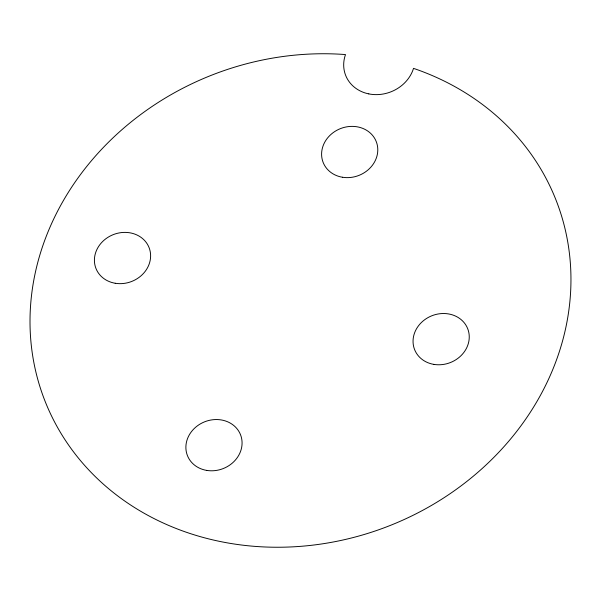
<?xml version="1.0" encoding="UTF-8"?>
<svg xmlns="http://www.w3.org/2000/svg" width="601" height="601" viewBox="0 0 601 601"><rect width="100%" height="100%" fill="white"/><g stroke="black" fill="none" stroke-linecap="round" stroke-linejoin="round"><path stroke-width="0.9" d="M115.242 283.266A28.525 25.159 -21.4 0 0 149.664 249.317A28.525 25.159 -21.4 0 0 102.651 241.504A28.525 25.159 -21.4 0 0 115.242 283.266M206.699 470.403A28.525 25.159 -21.4 0 0 241.121 436.454A28.525 25.159 -21.4 0 0 194.115 428.648A28.525 25.159 -21.4 0 0 206.699 470.403M433.877 364.386A28.525 25.159 -21.4 0 0 468.299 330.437A28.525 25.159 -21.4 0 0 421.286 322.624A28.525 25.159 -21.4 0 0 433.877 364.386M342.42 177.242A28.525 25.159 -21.4 0 0 376.835 143.293A28.525 25.159 -21.4 0 0 329.829 135.488A28.525 25.159 -21.4 0 0 342.42 177.242M368.789 93.891A36.135 31.876 -21.4 0 0 413.518 68.364A274.559 242.195 -21.4 0 1 475.556 474.302A274.559 242.195 -21.4 0 1 39.689 385.94A274.559 242.195 -21.4 0 1 345.5 54.571A36.135 31.876 -21.4 0 0 368.789 93.891"/></g></svg>
